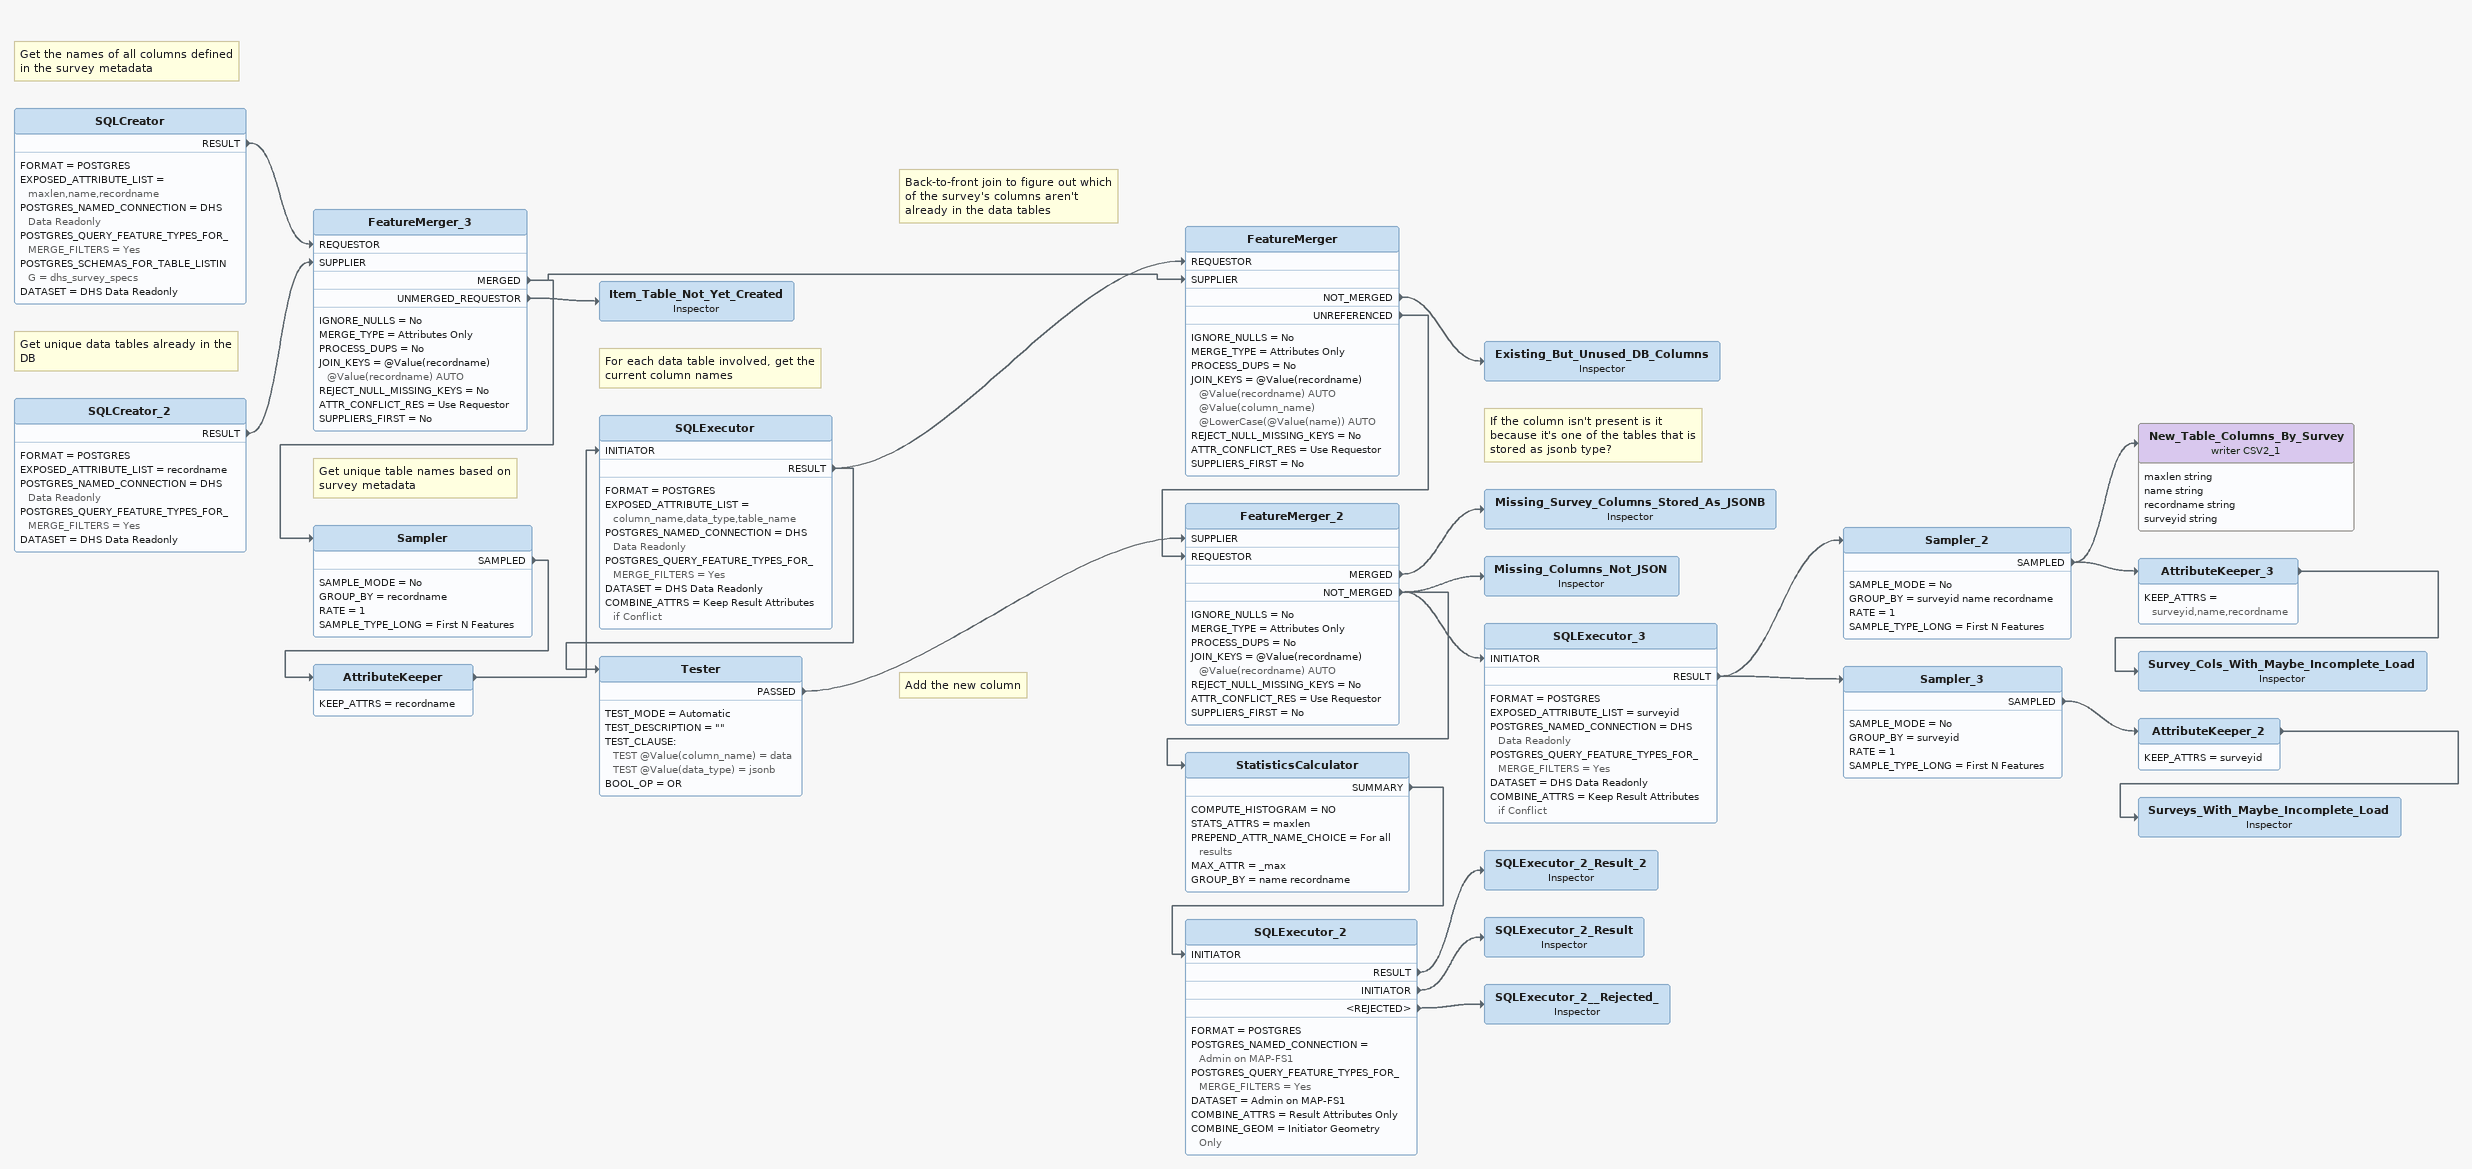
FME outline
Note: Get the names of all columns defined in the survey metadata
SQLCreator
    FORMAT = POSTGRES
    EXPOSED_ATTRIBUTE_LIST = maxlen,name,recordname
    POSTGRES_NAMED_CONNECTION = DHS Data Readonly
    POSTGRES_QUERY_FEATURE_TYPES_FOR_MERGE_FILTERS = Yes
    POSTGRES_SCHEMAS_FOR_TABLE_LISTING = dhs_survey_specs
    DATASET = DHS Data Readonly
    RESULT -> FeatureMerger_3 [REQUESTOR]
Note: Get unique data tables already in the DB
SQLCreator_2
    FORMAT = POSTGRES
    EXPOSED_ATTRIBUTE_LIST = recordname
    POSTGRES_NAMED_CONNECTION = DHS Data Readonly
    POSTGRES_QUERY_FEATURE_TYPES_FOR_MERGE_FILTERS = Yes
    DATASET = DHS Data Readonly
    RESULT -> FeatureMerger_3 [SUPPLIER]
FeatureMerger_3
    IGNORE_NULLS = No
    MERGE_TYPE = Attributes Only
    PROCESS_DUPS = No
    JOIN_KEYS = @Value(recordname) @Value(recordname) AUTO
    REJECT_NULL_MISSING_KEYS = No
    ATTR_CONFLICT_RES = Use Requestor
    SUPPLIERS_FIRST = No
    MERGED -> FeatureMerger [SUPPLIER]
    MERGED -> Sampler
    UNMERGED_REQUESTOR -> Item_Table_Not_Yet_Created
Item_Table_Not_Yet_Created: Inspector
Note: Get unique table names based on survey metadata
Sampler
    SAMPLE_MODE = No
    GROUP_BY = recordname
    RATE = 1
    SAMPLE_TYPE_LONG = First N Features
    SAMPLED -> AttributeKeeper
AttributeKeeper
    KEEP_ATTRS = recordname
    -> SQLExecutor [INITIATOR]
Note: For each data table involved, get the current column names
SQLExecutor
    FORMAT = POSTGRES
    EXPOSED_ATTRIBUTE_LIST = column_name,data_type,table_name
    POSTGRES_NAMED_CONNECTION = DHS Data Readonly
    POSTGRES_QUERY_FEATURE_TYPES_FOR_MERGE_FILTERS = Yes
    DATASET = DHS Data Readonly
    COMBINE_ATTRS = Keep Result Attributes if Conflict
    RESULT -> FeatureMerger [REQUESTOR]
    RESULT -> Tester
Note: Back-to-front join to figure out which of the survey's columns aren't already in the data tables
FeatureMerger
    IGNORE_NULLS = No
    MERGE_TYPE = Attributes Only
    PROCESS_DUPS = No
    JOIN_KEYS = @Value(recordname) @Value(recordname) AUTO @Value(column_name) @LowerCase(@Value(name)) AUTO
    REJECT_NULL_MISSING_KEYS = No
    ATTR_CONFLICT_RES = Use Requestor
    SUPPLIERS_FIRST = No
    NOT_MERGED -> Existing_But_Unused_DB_Columns
    UNREFERENCED -> FeatureMerger_2 [REQUESTOR]
Existing_But_Unused_DB_Columns: Inspector
Tester
    TEST_MODE = Automatic
    TEST_DESCRIPTION = ""
    TEST_CLAUSE:
      TEST @Value(column_name) = data
      TEST @Value(data_type) = jsonb
    BOOL_OP = OR
    PASSED -> FeatureMerger_2 [SUPPLIER]
Note: If the column isn't present is it because it's one of the tables that is stored as jsonb type?
FeatureMerger_2
    IGNORE_NULLS = No
    MERGE_TYPE = Attributes Only
    PROCESS_DUPS = No
    JOIN_KEYS = @Value(recordname) @Value(recordname) AUTO
    REJECT_NULL_MISSING_KEYS = No
    ATTR_CONFLICT_RES = Use Requestor
    SUPPLIERS_FIRST = No
    MERGED -> Missing_Survey_Columns_Stored_As_JSONB
    NOT_MERGED -> Missing_Columns_Not_JSON
    NOT_MERGED -> StatisticsCalculator
    NOT_MERGED -> SQLExecutor_3 [INITIATOR]
Missing_Survey_Columns_Stored_As_JSONB: Inspector
Missing_Columns_Not_JSON: Inspector
SQLExecutor_3
    FORMAT = POSTGRES
    EXPOSED_ATTRIBUTE_LIST = surveyid
    POSTGRES_NAMED_CONNECTION = DHS Data Readonly
    POSTGRES_QUERY_FEATURE_TYPES_FOR_MERGE_FILTERS = Yes
    DATASET = DHS Data Readonly
    COMBINE_ATTRS = Keep Result Attributes if Conflict
    RESULT -> Sampler_2
    RESULT -> Sampler_3
Sampler_2
    SAMPLE_MODE = No
    GROUP_BY = surveyid name recordname
    RATE = 1
    SAMPLE_TYPE_LONG = First N Features
    SAMPLED -> AttributeKeeper_3
    SAMPLED -> New_Table_Columns_By_Survey (writer CSV2_1)
New_Table_Columns_By_Survey (writer CSV2_1)
    attributes: maxlen string, name string, recordname string, surveyid string
AttributeKeeper_3
    KEEP_ATTRS = surveyid,name,recordname
    -> Survey_Cols_With_Maybe_Incomplete_Load
Survey_Cols_With_Maybe_Incomplete_Load: Inspector
Sampler_3
    SAMPLE_MODE = No
    GROUP_BY = surveyid
    RATE = 1
    SAMPLE_TYPE_LONG = First N Features
    SAMPLED -> AttributeKeeper_2
AttributeKeeper_2
    KEEP_ATTRS = surveyid
    -> Surveys_With_Maybe_Incomplete_Load
Surveys_With_Maybe_Incomplete_Load: Inspector
StatisticsCalculator
    COMPUTE_HISTOGRAM = NO
    STATS_ATTRS = maxlen
    PREPEND_ATTR_NAME_CHOICE = For all results
    MAX_ATTR = _max
    GROUP_BY = name recordname
    SUMMARY -> SQLExecutor_2 [INITIATOR]
Note: Add the new column
SQLExecutor_2
    FORMAT = POSTGRES
    POSTGRES_NAMED_CONNECTION = Admin on MAP-FS1
    POSTGRES_QUERY_FEATURE_TYPES_FOR_MERGE_FILTERS = Yes
    DATASET = Admin on MAP-FS1
    COMBINE_ATTRS = Result Attributes Only
    COMBINE_GEOM = Initiator Geometry Only
    RESULT -> SQLExecutor_2_Result_2
    INITIATOR -> SQLExecutor_2_Result
    <REJECTED> -> SQLExecutor_2__Rejected_
SQLExecutor_2_Result_2: Inspector
SQLExecutor_2_Result: Inspector
SQLExecutor_2__Rejected_: Inspector
